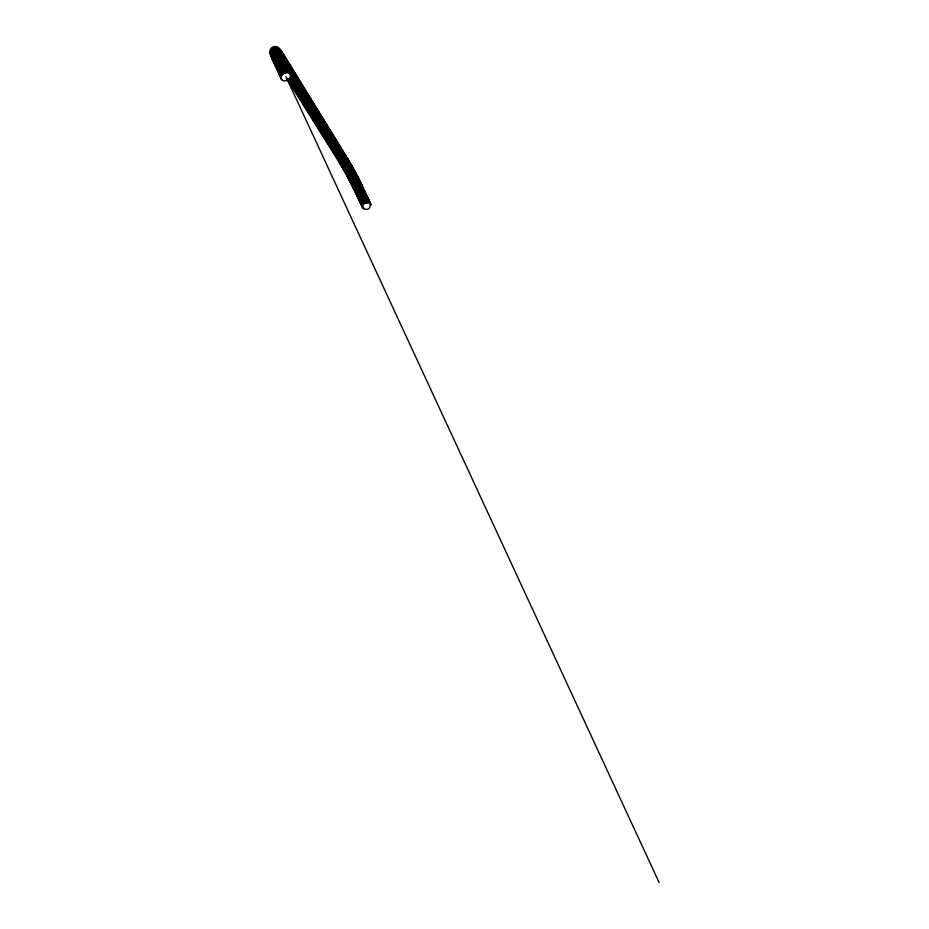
<?xml version="1.0" encoding="UTF-8"?>
<svg xmlns="http://www.w3.org/2000/svg" width="929" height="929" viewBox="0 0 929 929"><rect width="100%" height="100%" fill="white"/><g stroke="black" fill="none" stroke-linecap="round" stroke-linejoin="round"><path stroke-width="1.39" d="M370.195 203.01C351.812 202.15 371.194 217.769 370.195 203.01L360.347 182.316A20.055 1.092 61.9 0 0 348.898 161.077L282.799 53.29A28.706 1.672 61.6 0 0 280.616 53.545L289.86 73.437C293.982 77.99 284.611 83.726 281.371 79.209L271.849 58.353A28.694 1.835 61.5 0 1 270.571 53.104M281.371 79.209C279.374 74.703 286.283 70.767 289.86 73.437M283.299 54.834L281.928 52.639A29.995 1.753 61.6 0 0 279.629 52.895L288.907 72.892M287.932 79.615L341.767 165.768A18.905 1.138 61.8 0 1 352.59 185.788L362.31 206.401M287.119 79.046L341.059 165.304A20.043 1.208 61.8 0 1 352.532 186.52L362.577 207.98M289.349 78.756L343.718 165.989A17.163 1.01 61.8 0 1 353.554 184.186L363.216 204.647M288.199 78.71L342.673 166.001A17.918 1.068 61.8 0 1 352.939 184.987L362.624 205.518M291.741 84.864L294.052 88.557M296.351 92.25L298.662 95.942M300.961 99.624L303.272 103.316M327.089 141.452L329.389 145.145M331.699 148.826L333.999 152.519M290.231 75.551L345.913 165.269A16.525 0.952 61.8 0 1 355.389 182.804L365.039 203.207M289.802 77.281L344.822 165.745A16.687 0.975 61.8 0 1 354.39 183.443L364.04 203.857M283.868 60.385L347.783 163.794A17.163 0.964 61.8 0 1 357.607 182.003L367.303 202.452M286.759 67.457L346.923 164.607A16.687 0.952 61.8 0 1 356.481 182.316L366.154 202.719M284.053 56.065L287.096 61.012M288.617 63.474L303.829 88.174M305.351 90.647L308.393 95.582M309.914 98.056L312.19 101.76M313.712 104.234L316.754 109.169M318.275 111.643L345.646 156.095M284.123 55.415L347.678 158.58A21.286 1.161 61.9 0 1 361.799 184.778L371.019 204.345M339.317 162.087L340.397 163.852A22.505 1.359 61.8 0 1 344.206 170.413M347.167 157.86L348.236 159.625A22.505 1.231 61.9 0 1 349.42 161.646M362.066 185.498L361.079 183.443A22.505 1.231 61.9 0 0 354.75 171.191M362.043 186.323L370.996 205.181M369.394 202.603L359.604 182.003A18.905 1.045 61.9 0 0 348.793 161.971L283.717 56.355A24.688 1.44 61.6 0 0 280.663 53.708M368.407 202.406L358.664 181.898A17.918 0.999 61.8 0 0 348.421 162.9L283.38 57.505A23.585 1.393 61.6 0 0 280.163 54.091M355.041 190.085L357.41 195.125M362.159 205.204L363.936 208.979M363.134 208.572L353.275 187.646A22.505 1.359 61.8 0 0 345.576 172.875M290.916 75.133L282.323 56.564A27.336 1.591 61.6 0 1 284.692 56.216M282.764 58.608L290.951 76.178M287.746 72.601L278.433 52.512A31.087 1.835 61.6 0 1 277.608 47.6M286.469 72.601L277.132 52.43A31.923 1.904 61.5 0 1 275.646 46.682M285.157 72.88L275.808 52.663A32.457 1.963 61.5 0 1 274.31 46.81M285.958 76.712L659.125 882.55M283.902 73.414L274.554 53.174A32.631 1.997 61.5 0 1 273.753 48.006M282.776 74.181L273.463 53.952A32.457 2.009 61.5 0 1 271.57 47.855M281.87 75.11L272.592 54.927A31.923 1.997 61.5 0 1 271.825 49.841M281.255 76.155L272.011 56.03A31.075 1.963 61.5 0 1 270.618 50.387M280.953 77.235L271.756 57.203A29.972 1.916 61.5 0 1 271.047 52.396M282.056 79.975L273.021 60.28M282.718 57.528L281.777 55.485A25.966 1.51 61.6 0 1 283.728 55.217M273.242 61.535A27.324 1.753 61.5 0 1 270.699 54.219M271.779 57.192A25.954 1.661 61.5 0 1 271.849 55.519M339.549 162.97A21.274 1.289 61.8 0 1 353.705 189.133M350.686 163.852A22.505 1.231 61.9 0 1 353.38 168.66M351.499 166.082A23.655 1.301 61.9 0 1 353.891 170.437M354.367 171.319A23.655 1.301 61.9 0 1 355.807 174.013M357.212 176.684A23.655 1.301 61.9 0 1 358.559 179.309M347.388 175.093A23.643 1.417 61.8 0 1 348.828 177.776M350.233 180.447A23.643 1.417 61.8 0 1 351.58 183.059"/></g></svg>
